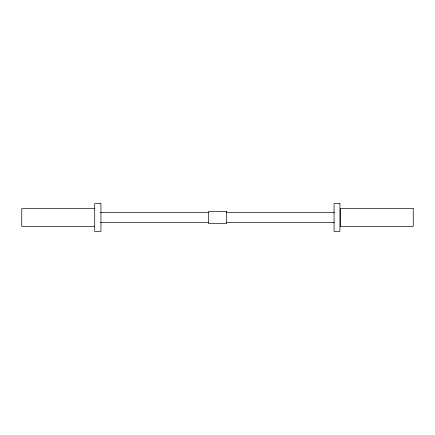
<?xml version="1.0" encoding="UTF-8"?>
<svg xmlns="http://www.w3.org/2000/svg" width="435" height="435" viewBox="0 0 435 435"><rect width="100%" height="100%" fill="white"/><g stroke="black" fill="none" stroke-linecap="round" stroke-linejoin="round"><path stroke-width="0.65" d="M94.71 208.604L21.75 208.604L21.75 226.396L94.71 226.396M100.518 212.519L208.343 212.519M226.657 212.519L334.482 212.519M100.518 222.481L208.343 222.481M226.657 222.481L334.482 222.481M100.942 203.618L94.71 203.618L94.71 231.382L100.942 231.382L100.942 203.618M339.931 203.618L334.058 203.618L334.058 231.382L339.931 231.382L339.931 203.618M413.25 208.604L340.29 208.604L340.29 226.396L413.25 226.396L413.25 208.604M226.63 211.557L208.506 211.557L208.506 223.443L226.63 223.443L226.63 211.557"/></g></svg>
